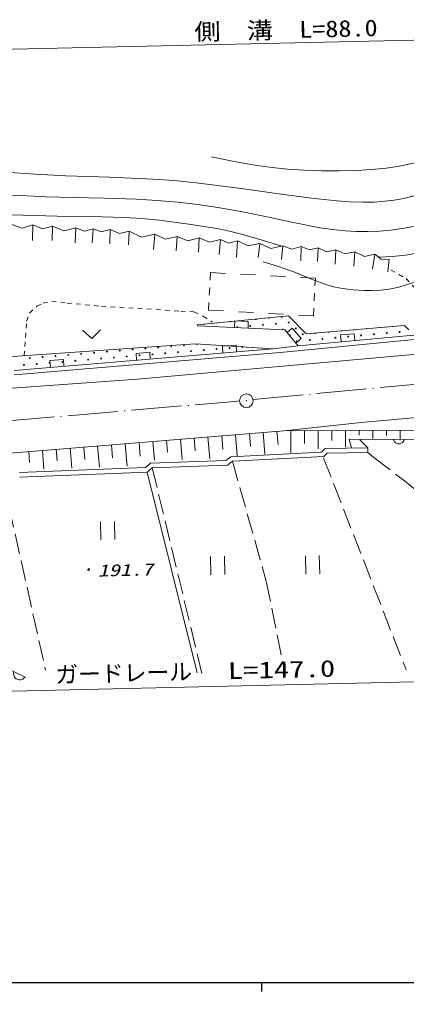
# Model space of a CAD drawing. Units: millimetres, scale not verified. Extents: x 40000 to 680000, y 20000 to 380000.
# Drawn here: x 241458 to 283918, y 204000 to 310686 of the extents above; entities that cross this region are included whole.
import ezdxf
from ezdxf.enums import TextEntityAlignment as Align

# ---------------------------------------------------------------- set-up
doc = ezdxf.new("R2010")
doc.units = ezdxf.units.MM
doc.header["$LTSCALE"] = 1000
for name, pattern in [('USER1', [3, 2.25, -0.75]), ('USER3', [1, 0.5, -0.5]), ('USER4', [7.000001, 5.508197, -0.688525, 0.114754, -0.688525])]:
    doc.linetypes.add(name, pattern=pattern)
for name, color, linetype, lineweight in [('M-TTL-BAND', 7, 'Continuous', 25), ('S-BGD', 1, 'Continuous', 13), ('S-BGD-HTXT', 6, 'Continuous', 13), ('S-BMK', 3, 'USER4', 13)]:
    doc.layers.add(name, color=color, linetype=linetype, lineweight=lineweight)
doc.styles.add('ＭＳ ゴシック', font='')
doc.styles.get('ＭＳ ゴシック').set_extended_font_data('MS Gothic')

# ---------------------------------------------------------------- blocks, each defined once
blk = doc.blocks.new('BUHIN23')
at = {"layer": 'S-BGD'}
blk.add_lwpolyline([(445, 519), (292, 582), (138, 607), (-63, 603), (-223, 543), (-367, 454), (-505, 293), (-570, 138), (-606, -29), (-579, -228), (-529, -375), (-445, -519)], dxfattribs=at)
blk = doc.blocks.new('BUHIN33')
at = {"layer": 'S-BGD'}
blk.add_lwpolyline([(-160, -578), (-280, -495), (-373, -395), (-470, -250), (-505, -104), (-508, 44), (-458, 223), (-380, 348), (-276, 456), (-117, 533), (15, 572), (160, 578)], dxfattribs=at)
blk = doc.blocks.new('BUHIN67')
at = {"layer": 'S-BGD'}
blk.add_lwpolyline([(-128, -739), (611, -867), (867, 611), (128, 739)], dxfattribs=at)
blk = doc.blocks.new('BUHIN71')
at = {"layer": 'S-BGD'}
blk.add_lwpolyline([(-134, -738), (604, -872), (872, 604), (134, 738)], dxfattribs=at)
blk = doc.blocks.new('BUHIN72')
at = {"layer": 'S-BGD'}
for p, q in [((1154, 511), (-789, 985)), ((-1153, -507), (791, -980))]:
    blk.add_line(p, q, dxfattribs=at)
blk = doc.blocks.new('BUHIN73')
at = {"layer": 'S-BGD'}
blk.add_lwpolyline([(698, 859), (-457, 111), (225, -1084)], dxfattribs=at)
blk = doc.blocks.new('BUHIN81')
at = {"layer": 'S-BGD'}
blk.add_circle((0, 0), 22.5, dxfattribs=at)
at = {"layer": 'S-BMK', "linetype": 'Continuous'}
blk.add_circle((0, 0), 746, dxfattribs=at)

msp = doc.modelspace()

# ---------------------------------------------------------------- linework, layer by layer
at = {"layer": 'M-TTL-BAND'}
for p, q in [((40000, 205000), (579000, 205000)), ((268000, 205000), (268000, 204000))]:
    msp.add_line(p, q, dxfattribs=at)
at = {"layer": 'S-BGD'}
for p, q in [((240606, 288199), (241752, 287784)), ((241752, 287784), (242918, 288140)), ((242918, 288140), (242894, 286425)), ((242918, 288140), (243981, 287705)), ((243981, 287705), (245092, 287995)), ((245092, 287995), (245041, 286418)), ((245092, 287995), (246328, 287476)), ((246328, 287476), (247629, 287803)), ((247629, 287803), (247580, 286170)), ((247629, 287803), (248575, 287435)), ((248575, 287435), (249552, 287708)), ((249552, 287708), (249444, 286185)), ((249552, 287708), (250459, 287367)), ((250459, 287367), (251390, 287638)), ((251390, 287638), (251367, 286062)), ((251390, 287638), (252416, 287184)), ((252416, 287184), (253510, 287436)), ((253510, 287436), (253429, 285942)), ((253510, 287436), (254853, 286808)), ((254853, 286808), (256305, 287111)), ((256305, 287111), (256169, 285421)), ((256305, 287111), (257491, 286577)), ((257491, 286577), (258760, 286861)), ((258760, 286861), (258632, 285282)), ((258760, 286861), (259935, 286391)), ((259935, 286391), (261157, 286721)), ((261157, 286721), (261085, 285143)), ((261157, 286721), (262295, 286232)), ((262295, 286232), (263499, 286524)), ((263499, 286524), (263373, 284890)), ((263499, 286524), (264412, 286151)), ((264412, 286151), (265366, 286400)), ((265366, 286400), (265272, 284571)), ((265366, 286400), (266544, 285838)), ((266544, 285838), (267823, 286094)), ((267823, 286094), (267643, 284570)), ((267823, 286094), (269040, 285550)), ((269040, 285550), (270341, 285846)), ((270341, 285846), (270209, 284323)), ((270341, 285846), (271342, 285460)), ((271342, 285460), (272375, 285753)), ((272375, 285753), (272327, 284204)), ((272375, 285753), (273274, 285384)), ((273274, 285384), (274214, 285628)), ((274214, 285628), (274137, 284134)), ((274214, 285628), (275152, 285186)), ((275152, 285186), (276168, 285395)), ((276168, 285395), (276093, 283817)), ((276168, 285395), (277166, 284949)), ((277166, 284949), (278232, 285191)), ((278232, 285191), (278129, 283613)), ((278232, 285191), (279288, 284682)), ((279288, 284682), (280437, 284908)), ((280437, 284908), (280168, 283298)), ((280437, 284908), (281120, 284360)), ((281120, 284360), (281996, 284331)), ((281996, 284331), (281873, 283003)), ((262416, 282910), (262372, 282084)), ((264059, 282822), (262416, 282910)), ((267345, 282645), (265702, 282733)), ((270631, 282467), (268988, 282556)), ((273917, 282290), (272274, 282379)), ((273872, 281464), (273917, 282290)), ((262327, 281258), (262283, 280431)), ((273783, 279811), (273828, 280637)), ((262238, 279605), (262194, 278779)), ((262194, 278779), (263837, 278690)), ((265479, 278601), (267122, 278513)), ((273694, 278158), (273738, 278985)), ((260948, 277183), (270964, 278164)), ((268765, 278424), (270408, 278335)), ((270964, 278164), (272889, 276168)), ((304822, 277865), (272029, 274884)), ((272051, 278247), (273694, 278158)), ((260993, 277064), (260948, 277183)), ((270564, 276612), (260993, 277064)), ((298246, 276872), (270050, 274133)), ((272029, 274884), (270564, 276612)), ((272889, 276168), (283682, 277113)), ((283682, 277113), (284155, 276618)), ((254420, 271194), (299625, 275277)), ((233708, 273207), (260714, 275084)), ((269263, 274528), (240860, 272173)), ((260714, 275084), (269263, 274528)), ((269263, 274528), (272029, 274884)), ((270050, 274133), (240880, 271701)), ((215060, 268451), (254420, 271194)), ((278945, 266451), (305148, 268832)), ((270460, 265553), (278945, 266451)), ((270460, 265553), (318521, 265702)), ((229608, 262207), (270460, 265553)), ((259112, 264624), (259296, 262379)), ((260625, 264748), (260740, 263347)), ((262138, 264872), (262337, 262449)), ((263651, 264995), (263775, 263488)), ((265164, 265119), (265355, 262790)), ((266678, 265243), (266794, 263824)), ((268191, 265367), (268387, 262965)), ((269704, 265491), (269823, 264028)), ((271211, 265555), (271219, 263129)), ((272713, 265560), (272717, 264153)), ((274215, 265565), (274221, 263558)), ((275717, 265569), (275720, 264475)), ((277219, 265574), (277224, 263752)), ((277609, 264638), (321343, 264320)), ((277609, 264638), (277865, 263659)), ((278721, 265579), (278722, 265049)), ((280222, 265583), (280225, 264686)), ((281724, 265588), (281726, 265041)), ((283226, 265593), (283229, 264667)), ((247008, 263632), (247188, 261436)), ((248521, 263756), (248633, 262397)), ((250034, 263880), (250226, 261544)), ((251547, 264004), (251665, 262560)), ((253060, 264128), (253263, 261652)), ((254573, 264252), (254697, 262746)), ((256086, 264376), (256256, 262309)), ((257599, 264500), (257705, 263206)), ((274605, 263208), (274977, 263597)), ((274977, 263597), (279662, 263656)), ((242469, 263260), (242567, 262069)), ((243982, 263384), (244150, 261328)), ((245495, 263508), (245600, 262233)), ((264086, 262272), (264632, 262701)), ((264632, 262701), (274605, 263208)), ((274829, 262719), (264816, 262210)), ((275194, 263100), (274829, 262719)), ((279669, 263156), (275194, 263100)), ((241463, 260963), (255276, 261509)), ((255276, 261509), (255826, 261989)), ((256020, 261495), (255472, 261017)), ((255826, 261989), (264086, 262272)), ((264267, 261777), (256020, 261495)), ((264816, 262210), (264267, 261777)), ((255472, 261017), (241483, 260463)), ((255472, 261017), (260940, 238973)), ((235905, 241461), (242067, 238505))]:
    msp.add_line(p, q, dxfattribs=at)
at = {"layer": 'S-BGD', "linetype": 'USER3'}
for p, q in [((282214, 283182), (283860, 282267)), ((283860, 282267), (284837, 281224)), ((243380, 279210), (244045, 279562)), ((244045, 279562), (244993, 279752)), ((244993, 279752), (246679, 279566)), ((246679, 279566), (250443, 279204)), ((242241, 277559), (242557, 278463)), ((242557, 278463), (243380, 279210)), ((250443, 279204), (255438, 278926)), ((255438, 278926), (259144, 278674)), ((259144, 278674), (260603, 278596)), ((260603, 278596), (261623, 278114)), ((241991, 273797), (242241, 277559)), ((261623, 278114), (262647, 277465))]:
    msp.add_line(p, q, dxfattribs=at)
at = {"layer": 'S-BGD', "linetype": 'USER1'}
for p, q in [((278789, 264548), (279662, 263656)), ((279662, 263656), (279669, 263156)), ((274824, 262545), (283870, 239325)), ((279669, 263156), (280314, 262609)), ((280314, 262609), (283704, 260033)), ((256020, 261495), (261491, 238813)), ((264816, 262210), (268537, 249030)), ((239657, 260091), (244329, 239284)), ((283704, 260033), (286784, 257574)), ((268537, 249030), (270345, 240126))]:
    msp.add_line(p, q, dxfattribs=at)
at = {"layer": 'S-BGD'}
for points in [[(262509, 295608), (265019, 295106), (267548, 294662), (269190, 294436), (270850, 294267), (272705, 294144), (274574, 294081), (276513, 294071), (278461, 294121), (280059, 294217), (281666, 294375), (282927, 294553), (284174, 294790), (285256, 295056), (286319, 295380), (287465, 295795), (288600, 296271), (289915, 296895), (291219, 297580), (292098, 298073), (292978, 298589)], [(280911, 284586), (282348, 284669), (283787, 284814), (284838, 284990), (285880, 285227), (287288, 285624), (288681, 286079), (290944, 286889), (293190, 287756), (295434, 288680), (297657, 289661), (299896, 290701), (302108, 291794), (304113, 292858), (306089, 293975), (308294, 295293), (310474, 296651)], [(239907, 293939), (243227, 293704), (246560, 293529), (251324, 293380), (256088, 293171), (258461, 292998), (260837, 292765), (265785, 292134), (270729, 291444), (273489, 291073), (276261, 290761), (277703, 290662), (279158, 290623), (280348, 290646), (281544, 290730), (282574, 290861), (283605, 291053), (284868, 291358)], [(238078, 291430), (241555, 291356), (244432, 291219), (247309, 291142), (250795, 291088), (254291, 290973), (256565, 290827), (258844, 290620), (261028, 290361), (263205, 290042), (265737, 289602), (268258, 289104), (271324, 288439), (274399, 287833), (275781, 287628), (277172, 287482), (278439, 287411), (279719, 287401), (280958, 287452), (282194, 287564), (283442, 287736), (284682, 287968)], [(240590, 289254), (245578, 289089), (249275, 289048), (252971, 288946), (254886, 288830), (256794, 288654), (260052, 288220), (263312, 287724), (264637, 287431), (265950, 287080), (268086, 286453), (270226, 285807)], [(268207, 284068), (269970, 283519), (271724, 282909), (273490, 282181), (275270, 281513), (276078, 281306), (276902, 281157), (278067, 281024), (279238, 280950), (280186, 280935), (281132, 280982), (282025, 281099), (282908, 281276), (283915, 281544), (284914, 281872)], [(266528, 276802), (266563, 277551), (265065, 277622), (265029, 276873)], [(271782, 275176), (272354, 275661), (271384, 276805), (270812, 276320)]]:
    msp.add_lwpolyline(points, dxfattribs=at)
for centre in [(270990, 277422), (265356, 276910), (266764, 277038), (268173, 277166), (269581, 277294), (271758, 276782), (281745, 276269), (283153, 276397), (271886, 275373), (272526, 276141), (273294, 275501), (274703, 275629), (276111, 275757), (277520, 275885), (278928, 276013), (280336, 276141), (251048, 274229), (252457, 274346), (253867, 274463), (255276, 274579), (256685, 274696), (258095, 274813), (258858, 274167), (259504, 274930), (260267, 274284), (261677, 274401), (263086, 274518), (264495, 274635), (265905, 274751), (242592, 273528), (244001, 273644), (245410, 273761), (246174, 273115), (246820, 273878), (247583, 273232), (248229, 273995), (248992, 273349), (249639, 274112), (250402, 273466), (251811, 273583), (253220, 273699), (254630, 273816), (256039, 273933), (257449, 274050), (241945, 272764), (243355, 272881), (244764, 272998)]:
    msp.add_circle(centre, 49.8, dxfattribs=at)
for centre, start, end in [((263179, 277422), 209.30743, 341.87843), ((264588, 277550), 197.3924, 353.79345), ((265996, 277678), 185.98224, 5.20362), ((267405, 277806), 174.58775, 16.59811), ((268813, 277934), 162.72613, 28.45973), ((270221, 278062), 149.69928, 41.48658), ((261771, 277294), 222.45365, 328.7322), ((270349, 276653), 318.00658, 216.58811), ((275343, 276397), 201.90018, 348.10766), ((276751, 276525), 207.65837, 342.34947), ((278160, 276653), 213.67008, 336.33776), ((279568, 276782), 220.05022, 329.95762), ((280977, 276910), 226.97621, 323.03163), ((282385, 277038), 234.76025, 315.24758), ((271118, 276013), 266.08248, 174.5177), ((273935, 276269), 196.31331, 353.69453), ((260914, 275047), 144.47606, 29.62191)]:
    msp.add_arc(centre, 49.8, start, end, dxfattribs=at)
at = {"layer": 'S-BGD-HTXT'}
for p, q in [((228560, 307135), (311137, 309025)), ((180273, 235594), (323385, 238870))]:
    msp.add_line(p, q, dxfattribs=at)
at = {"layer": 'S-BMK'}
for p, q in [((267089, 268959), (307638, 272791)), ((225850, 265385), (265079, 268769)), ((265079, 268769), (265600, 268818))]:
    msp.add_line(p, q, dxfattribs=at)

# ---------------------------------------------------------------- block references
at = {"rotation": 105}
for name, p in [('BUHIN73', (249371, 276136)), ('BUHIN67', (277495, 275381)), ('BUHIN71', (255061, 273350)), ('BUHIN71', (264529, 274136)), ('BUHIN71', (245594, 272565)), ('BUHIN81', (266349, 268837)), ('BUHIN33', (283076, 264598)), ('BUHIN72', (251135, 254576)), ('BUHIN72', (263205, 250753)), ('BUHIN72', (273609, 250834)), ('BUHIN23', (241451, 238800))]:
    msp.add_blockref(name, p, dxfattribs=at)

# ---------------------------------------------------------------- texts
at = {"layer": 'S-BGD', "style": 'ＭＳ ゴシック', "oblique": 15, "width": 1.35}
msp.add_text('191.7', height=1320, rotation=1.3, dxfattribs=at).set_placement((250075, 249143), align=Align.BOTTOM_LEFT)
at = {"layer": 'S-BGD', "style": 'ＭＳ ゴシック', "oblique": 15}
msp.add_text('・', height=1100, rotation=1.3, dxfattribs=at).set_placement((248162, 249393), align=Align.BOTTOM_LEFT)
at = {"layer": 'S-BGD-HTXT', "style": 'ＭＳ ゴシック'}
for s, width, p in [('側\u3000溝\u3000L=88.0', 1.15, (260677, 307853)), ('L=147.0', 1.35, (264346, 237741))]:
    msp.add_text(s, height=1833, rotation=1.3, dxfattribs=dict(at, width=width)).set_placement(p, align=Align.BOTTOM_LEFT)
msp.add_text('ガードレール', height=1833, rotation=1.3, dxfattribs=at).set_placement((245423, 237308), align=Align.BOTTOM_LEFT)

doc.saveas('drawing.dxf')
